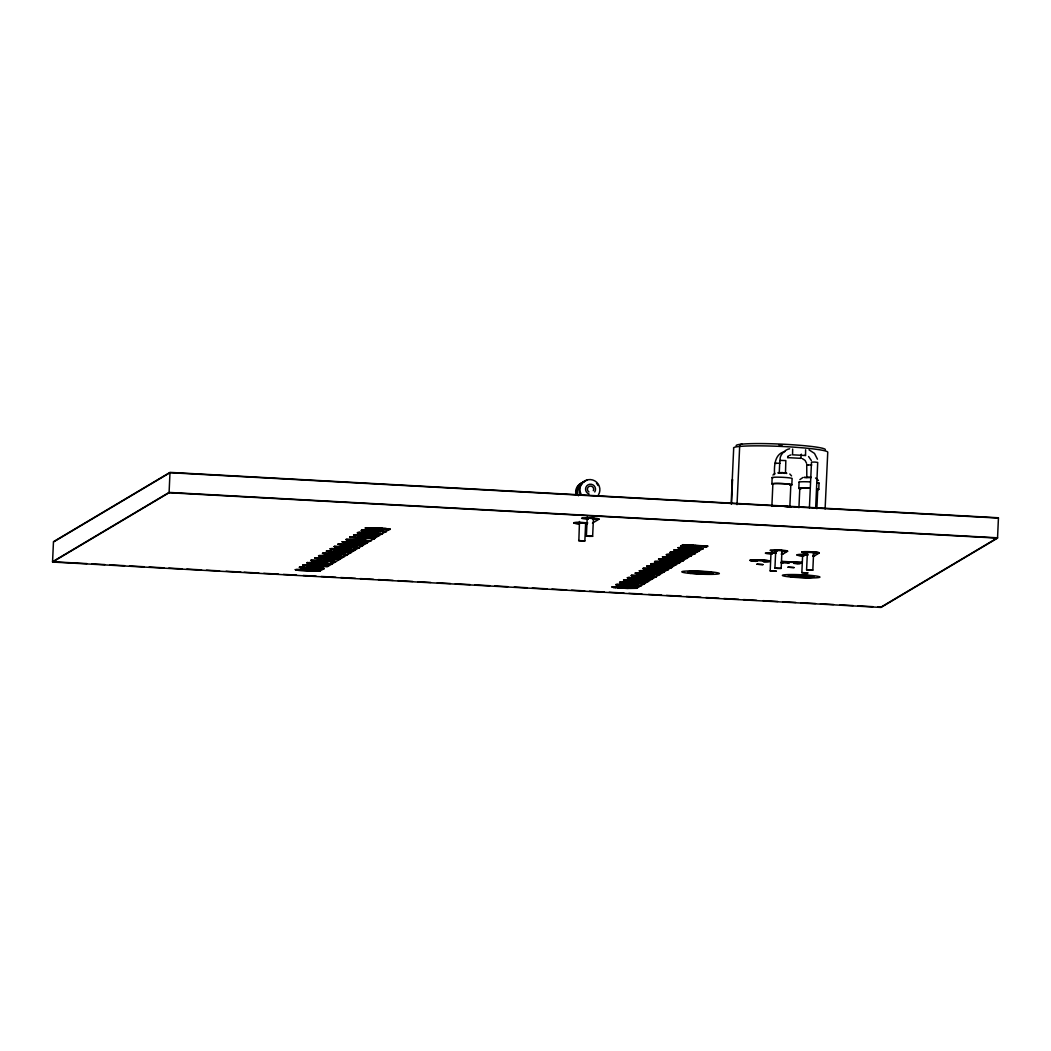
<?xml version="1.0" encoding="UTF-8"?>
<svg xmlns="http://www.w3.org/2000/svg" width="1051" height="1051" viewBox="0 0 1051 1051"><rect width="100%" height="100%" fill="white"/><g stroke="black" fill="none" stroke-linecap="round" stroke-linejoin="round"><path stroke-width="1.5" d="M801.335 454.177L800.783 458.341L787.816 457.632L787.593 456.87M86.944 563.612L52.563 561.733L53.456 542.014L169.986 472.7L998.437 518.09L997.544 537.81L881.014 607.123L877.743 606.939M52.563 561.733L169.093 492.42L169.986 472.7M585.643 523.424L584.855 540.923L578.851 540.713L579.482 521.493M593.5 517.197L592.633 536.299L589.138 536.352L586.392 535.957L587.259 516.856M737.027 504.638L739.668 446.439A2.509 2.181 84.6 0 1 741.967 444.126M771.894 483.788L772.17 477.535M771.868 506.385L772.879 483.841M770.186 570.877L776.413 571.153L770.186 570.943L771 552.931M774.548 474.618C774.114 466.237 774.416 453.73 784.861 451.615M781.97 550.619L781.169 568.394L777.674 568.446L774.929 568.052L775.743 550.277M784.309 473.357L785.491 473.239L785.833 460.588L779.829 460.377L779.251 472.897L781.143 472.792M789.813 507.37L790.838 484.826M791.837 484.879L792.112 478.625A10.063 0.788 2.6 0 0 780.748 477.233A10.063 0.788 2.6 0 0 772.892 477.969M798.799 488.347L799.088 482.094M798.918 507.725L799.798 488.413M801.847 572.611L808.074 572.887L801.847 572.677L802.649 554.849M806.813 477.666L806.734 464.936L811.74 465.002M813.645 552.182L812.83 570.128L809.336 570.181L806.59 569.787L807.418 551.841M809.415 507.791L811.49 462.112L814.985 462.059L817.717 462.453L815.642 508.132M816.863 508.71L817.744 489.385M818.742 489.451L819.031 483.184M731.141 503.863L733.69 448.265A47.15 3.705 2.6 0 1 778.699 446.32A47.15 3.705 2.6 0 1 827.754 452.206L825.101 509.012M732.061 482.251L732.521 479.479L731.575 503.941M788.224 455.871L787.816 457.632M792.651 449.079L792.572 454.807L805.539 455.517L805.618 449.789M772.958 475.065L774.863 473.331M799.864 479.624L803.003 477.456M53.47 541.699L169.999 472.385L998.45 517.775M301.374 567.974L299.377 567.159M314.643 558.199L315.615 557.792M318.768 555.585L335.111 557.306M322.67 553.273L324.667 554.087M330.198 548.937L331.183 548.53M344.124 542.526L342.114 541.699M349.641 537.376L355.172 536.89M361.321 530.427L368.796 530.019L386.361 531.648M310.597 565.32L320.555 565.714L328.845 560.774M331.118 559.421L382.787 528.692L381.749 528.351M592.436 523.122L599.096 519.168M615.939 584.501L619.525 585.486M619.591 582.49L625.122 582.004M643.974 568.946L642.923 568.604L643.908 568.197M650.7 563.98L651.686 563.572M654.602 561.668C657.742 560.144 690.231 562.705 675.924 563.231M658.727 559.053L659.529 559.697M662.629 556.741L663.417 557.372M666.268 554.718L667.254 554.311M670.157 552.406L672.325 551.933M680.956 545.942L682.808 544.694L707.743 546.06L705.904 547.151M689.929 545.522L699.414 546.034L629.391 587.68L619.289 587.128M640.742 585.854L621.351 585.46M656.31 576.605L654.142 577.078M671.865 567.343L664.39 567.763L646.825 566.134M675.754 565.031L670.223 565.517M687.42 558.094L664.639 557.398M691.322 555.782L683.846 556.045M702.988 548.845L681.771 548.307M782.667 554.219L787.633 551.263M781.313 561.93L800.415 562.285M789.616 448.79C784.703 449.421 778.476 456.344 780.459 460.588M789.419 455.464L790.956 454.925M806.17 477.456L811.175 477.522M586.392 535.957L592.633 536.299M578.615 540.582L584.855 540.923M774.929 568.052L781.169 568.394M806.59 569.787L812.83 570.128M368.796 530.61L378.899 531.005L368.809 530.453M382.787 528.692L379.096 529.021M368.599 532.594L364.907 532.923L367.456 533.435M371.121 535.629L362.07 535.419M363.528 538.27L367.088 537.784M346.081 544.208L345.451 544.484L347.999 544.996M355.566 544.891L351.862 545.219M337.673 549.121L347.776 549.673M347.145 549.791L347.776 549.515L345.24 549.003M343.887 551.828L334.835 551.617M326.007 556.058L335.059 556.268M339.999 554.14L336.307 554.468M332.221 558.764L322.118 558.212M328.332 561.076L318.23 560.525M310.452 565.307L320.542 565.872L310.452 565.162M306.603 567.632L316.706 568.026L309.152 567.987M316.088 568.302L307.234 567.501M312.817 570.338L303.765 570.128M586.011 518.498L587.575 518.038M594.748 518.682L593.053 518.997M699.414 546.034L693.739 546.126M681.521 550.264L683.452 549.936M695.526 548.346L685.423 547.794M691.624 550.671L687.932 550.987M683.216 555.572L679.419 554.81M678.92 557.266L679.958 557.766L678.04 557.936M676.069 559.92L665.979 559.368M666.36 564.886L668.147 564.387M667.661 564.821L663.864 563.901M664.403 566.857L654.3 566.305M646.523 571.087L648.441 570.759M660.514 569.169L650.556 568.788M652.106 574.082L648.296 573.307M774.416 550.448L782.364 550.632M648.835 576.119L638.745 575.567M644.946 578.431L641.255 578.759M623.177 584.973L625.095 584.632M636.538 583.331L634.633 582.543M754.96 560.406L765.062 560.958L763.144 561.142M633.28 585.368L623.177 584.816M814.394 552.773L806.078 552.182L809.323 551.88M782.049 561.352L801.979 562.6M796.224 562.521L794.306 562.85M800.31 563.441L796.803 563.494M365.446 527.97L383.628 528.456M361.557 530.295L362.293 530.177M357.668 532.607L361.15 532.24M354.515 534.657L353.806 535.222M390.013 529.323L381.802 529.389M353.78 534.92L357.248 534.552M390.013 529.481L369.032 528.64M386.124 531.635L382.643 532.003M349.891 537.232L374.695 538.427M346.738 539.281L346.002 539.544L349.576 540.372M382.236 533.947L378.754 534.315M342.1 541.856L350.325 541.633L366.904 543.222M338.961 543.906L337.975 544.313L341.798 544.996M374.458 538.572L349.93 537.376M338.212 544.168L341.693 543.814M374.445 538.729L349.655 537.219M370.569 540.884L352.374 540.411M334.323 546.481L342.534 546.415M370.556 541.042L368.638 541.226M366.681 543.209L345.7 542.526M330.434 548.793L332.366 548.464M366.668 543.354L363.199 543.564M362.792 545.522L343.638 544.983M326.546 551.118L350.311 552.13M322.657 553.43L323.406 553.154M358.89 547.834L353.609 548.175M355.002 550.146L346.791 550.369L330.198 548.78M318.768 555.743L322.25 555.375M355.002 550.304L353.083 550.488M351.113 552.458L332.931 551.985M314.88 558.055L316.811 557.713M351.113 552.616L347.645 552.826M347.224 554.77L326.244 554.1M310.991 560.367L319.202 560.301M347.224 554.928L343.743 555.138M307.838 562.416L306.853 562.824L310.676 563.507M343.335 557.083L336.097 557.358L318.532 555.729M307.102 562.679L331.906 563.888M343.335 557.24L341.404 557.424M339.683 559.408L315.681 558.383M303.2 564.991L306.682 564.637M299.364 567.304L300.113 567.041M331.669 564.032L313.474 563.546M295.476 569.629L303.686 569.55M331.656 564.177L328.188 564.387M327.781 566.344L319.557 566.568L302.977 564.978M323.931 568.814L315.72 568.722M678.171 547.637L685.41 547.518M675.031 549.686L674.046 550.093L675.084 550.435M674.282 549.949L699.099 551.158L695.381 551.657M670.393 552.261L673.875 551.906M666.505 554.573L669.986 554.219M702.738 549.134L680.194 548.136M662.616 556.885L667.91 556.557M658.727 559.211L659.476 558.935M694.961 553.772L693.043 553.943M654.839 561.523L679.642 562.876M691.072 556.084L670.091 555.243M650.95 563.835L654.418 563.467M687.183 558.396L662.38 556.872M647.061 566.147L665.244 566.62M683.295 560.708L664.14 560.012M643.173 568.46L645.091 568.118M639.271 570.772L644.565 570.43M635.382 573.084L636.131 572.821M671.615 567.645L666.334 567.829M631.493 575.396L656.021 576.592M667.727 569.957L665.808 570.141M628.353 577.446L627.368 577.853L651.436 579.167M627.605 577.722L629.536 577.38M663.838 572.269L660.37 572.48M623.716 580.034L630.942 579.916M659.949 574.595L656.481 574.792M619.827 582.346L620.563 582.228M615.952 584.658L617.87 584.317M612.063 586.97L612.786 586.708M648.283 581.531L643.002 581.715M644.394 583.844L640.913 584.054M640.506 586.156L638.574 586.34M786.384 473.489C789.551 472.595 773.063 472.214 779.343 473.252M366.182 527.865L372.671 527.852M359.6 532.266L357.432 532.752L358.47 533.093M385.389 531.74L361.597 530.44M380.317 534.131L381.5 534.053M346.738 539.439L347.92 539.202M342.849 541.751L366.641 543.052M362.043 545.627L344.597 545.035M358.155 547.939L334.087 546.625L352.519 546.967M323.393 553.312L326.138 553.062M319.504 555.624L343.572 557.096M337.529 559.579L338.711 559.513M305.132 564.663L302.964 565.136L306.787 565.819M300.1 567.198L320.345 567.987M325.849 566.673L327.767 566.502L389.987 529.008M296.211 569.511L302.701 569.511M698.114 551.407L693.568 551.63M663.352 556.78L687.144 558.081M659.463 559.093L660.659 558.869M681.376 560.735L683.531 560.564M678.67 562.968L658.425 562.193M674.781 565.293L656.363 564.637M640.02 570.667L664.087 571.98L655.627 572.191M636.118 572.979L638.863 572.729M655.325 576.854L647.85 576.815M616.674 584.54L619.42 584.29M612.786 586.865L631.204 587.509M373.302 528.18L376.376 527.97M586.432 518.248L589.125 518.051M593.066 518.839L594.196 518.787M382.17 528.811L372.698 528.141M378.281 531.123L368.954 530.61M578.654 522.872L586.957 523.306L585.276 523.621M585.289 523.464L586.419 523.411M374.392 533.435L364.907 532.765M361.636 535.117L366.681 535.143M370.504 535.747L365.446 535.721M357.747 537.429L364.684 537.587M353.859 539.741L362.293 540.069M362.713 540.385L353.241 539.702L358.916 539.61M349.97 542.053L358.404 542.382M358.825 542.697L349.352 542.171L353.044 541.843M346.081 544.365L355.553 545.049M354.936 545.009L345.464 544.339M342.192 546.678L349.116 546.848M351.047 547.321L341.72 546.809M347.158 549.634L337.686 548.964M330.513 553.627L339.999 554.297L329.909 553.588M326.625 555.94L333.561 556.097M322.736 558.252L327.781 558.278M318.847 560.564L325.784 560.722M314.958 562.876L318.033 562.679M311.07 565.188L318.006 565.359M686.04 547.834L692.964 547.991M682.152 550.146L691.479 550.658M689.706 551L691.479 550.501M678.263 552.458L681.337 552.261M303.345 569.826L310.268 569.984M674.361 554.77L683.846 555.296L673.744 554.902L677.448 554.573M781.602 550.934L783.153 550.645M781.589 551.092L783.271 550.934L781.051 550.33M671.786 556.872L669.855 557.214L672.404 557.726M670.472 557.096L679.8 557.595M770.212 553.168L776.295 553.312M666.584 559.408L675.911 559.92M813.251 552.826L814.945 552.511L814.026 552.222M801.874 554.915L803.017 554.705M662.695 561.72L667.753 561.589M660.107 563.809L658.333 564.308M658.806 564.032L661.88 563.822M654.918 566.344L661.854 566.502M786.752 561.996L791.797 562.022M651.029 568.657L660.356 569.169M647.14 570.969L654.064 571.14M654.694 571.823L656.612 571.639L654.077 570.982M643.251 573.281L652.737 573.807L642.621 573.399L646.326 573.084M640.663 575.383C634.502 576.171 651.252 577.314 647.797 575.777M639.363 575.593L646.286 575.764M635.474 577.919L636.775 577.695M643.028 578.759L644.946 578.589L636.761 577.853M631.572 580.231L638.509 580.388M627.683 582.543L636.118 582.871M623.795 584.855L628.853 584.724M631.362 585.709L633.136 585.21M619.906 587.167L622.98 586.957M369.413 530.492L378.899 531.162M365.525 532.804L374.852 533.317M366.602 538.059L357.274 537.56M338.304 549.003L343.349 549.029M334.402 551.315L341.339 551.473M763.144 560.984L765.062 560.814L764.024 560.472M794.32 562.692L795.607 562.64M363.475 530.111L386.085 531.478M355.698 534.736L377.532 535.931M347.92 539.36L370.806 540.753M340.143 543.998L361.978 545.193M332.352 548.622L349.589 549.331M324.575 553.246L343.638 554.1M676.2 549.765L699.086 551.315M316.798 557.871L339.407 559.25M691.492 553.969L695.21 553.47L678.618 552.038M668.423 554.403L671.799 554.232M309.02 562.495L331.906 564.045M660.645 559.027L683.531 560.406L662.196 559.001M301.282 567.133L304.645 567.12M652.868 563.651L659.161 563.77M645.091 568.276L651.384 568.394M637.313 572.913L656.363 573.767M629.523 577.538L645.787 578.195M621.745 582.162L644.631 583.699M613.968 586.786L620.261 586.905M579.784 522.82L586.957 523.464M374.603 528.114L380.239 528.338M373.092 533.501L369.348 533.409M359.048 537.363L362.792 537.455M361.426 540.437L353.386 539.872M357.537 542.75L349.352 542.014M693.003 545.311L689.456 545.797M347.369 544.313L355.409 544.878M689.114 547.624L685.567 548.123M343.48 546.625L347.237 546.717M693.607 548.53L686.461 548.136M347.973 547.532L351.665 547.203L350.627 546.862M345.858 549.699L337.831 549.121M679.55 552.406L685.186 552.629M337.489 551.105L333.929 551.591M803.017 554.862L807.956 555.046M331.814 553.562L339.841 554.14M681.928 555.467L673.757 554.744M669.868 557.056L678.04 557.792M667.884 559.342L671.628 559.434M756.878 560.236L762.514 560.459M672.377 560.249L676.069 560.078L673.52 559.408M330.303 558.948L326.546 558.856M663.996 561.654L669.632 561.878M321.921 560.354C311.424 560.433 330.29 562.64 327.295 560.735M316.259 562.824L324.431 563.546L320.739 563.717M666.373 564.729L658.189 563.993M652.329 568.604L659.463 568.985M656.809 569.497L660.37 569.011M314.788 568.197L311.043 568.118M306.419 569.616L302.859 570.102M650.819 573.977L642.634 573.255M630.758 582.333L627.066 582.661L637.024 582.898M635.251 583.239L627.079 582.504M621.207 587.102L629.234 587.68M625.7 588.008L629.378 587.837L624.964 587.036M361.137 532.397L382.196 533.803M376.941 534.289L378.767 534.158M349.471 539.334L370.793 540.897M367.101 541.094L363.331 541.002M673.862 552.064L695.197 553.627M333.903 548.596L337.66 548.688M689.679 553.956L691.492 553.811M351.533 550.356L330.474 548.95M331.84 550.777L326.585 551.42M679.826 560.761L665.112 560.078M339.867 557.293L336.11 557.201M318.348 557.845L333.062 558.528M335.978 559.605L331.236 559.474M330.264 562.049L335.545 561.865L310.754 560.354M646.641 568.249L648.454 568.276M306.682 564.794L308.495 564.65M664.258 570.01L645.183 568.972M324.299 566.542L308.626 565.806M652.592 576.946L648.835 576.868M631.073 577.511L635.816 577.643M646.89 579.403L652.421 578.917L646.772 578.089M619.407 584.448L621.22 584.317M637.037 586.208L632.295 586.064M380.843 531.819L363.58 530.794M362.95 532.423L364.894 532.489M376.954 534.131L359.692 533.107M359.061 534.736L371.962 535.393M371.121 536.378L378.347 536.26L357.366 535.59M693.568 551.486L676.305 550.461M675.675 552.077L677.619 552.143M689.679 553.798L672.417 552.773M361.399 543.393L347.526 542.671M671.786 554.389L687.485 555.256M343.493 543.984L357.366 544.707M674.125 563.047L660.251 562.324M343.887 552.576L345.832 552.642M656.231 563.651L658.176 563.717M327.938 553.246L329.883 553.312M341.943 554.954L339.013 554.836M324.05 555.559L326.979 555.677M656.612 572.243L658.57 572.309M640.663 572.9L643.606 573.018M654.668 574.621L638.982 573.754M326.388 564.216L323.458 564.098M308.495 564.807L311.424 564.926M316.706 568.775L323.905 568.341M639.113 583.87L626.212 583.213M621.22 584.474L634.121 585.131M629.391 588.429L636.617 588.31L702.712 548.675M589.125 518.209L594.603 518.695M779.395 550.212L774.429 550.29L776.65 550.908M685.213 550.093L690.586 550.474M804.567 554.862L806.301 554.928M687.945 550.829L681.534 550.107M673.546 557.043L677.409 557.253M674.295 557.7L676.266 557.779M661.88 563.98L667.24 564.361M664.6 564.715L659.24 564.334M330.448 556.544L336.11 556.452L335.072 556.11M650.201 570.916L652.185 570.995M652.934 571.652L646.667 571.1M638.535 577.866L644.802 578.418M641.268 578.602L635.001 578.037M635.395 580.835L641.057 580.743L640.02 580.402M626.869 584.803L630.731 585.013M629.588 585.538L623.335 584.973M781.668 472.648L782.982 472.7M375.01 534.066L364.053 533.474M357.117 537.114L374.695 538.585M687.735 553.732L676.778 553.128M673.73 554.455L684.687 555.059M669.842 556.78L686.382 557.91M351.665 547.952L334.1 546.467M668.291 565.293L657.335 564.702M333.771 551L334.757 551.039M664.39 567.606L649.071 566.647M646.51 570.654L664.074 572.138M328.332 561.825L314.577 561.037M644.946 579.18L627.368 577.695M640.072 581.439L641.057 581.492M627.053 582.228L628.038 582.267M306.603 567.185L318.519 567.842M169.093 492.42L997.544 537.81M373.67 527.747L386.426 528.653M682.795 544.838L707.73 546.205L705.891 547.308L680.969 545.784M686.395 547.413L699.151 548.307M696.366 548.11L681.652 547.269L678.21 547.939M365.893 532.384L382.472 533.961M690.638 551.525L674.059 549.936M370.123 536.483L355.79 535.419M682.848 556.15L668.528 555.086M789.183 563.244L780.998 562.561M793.755 563.336C795.489 563.796 802.123 564.295 801.348 562.232M362.345 541.12L351.415 540.359M659.161 563.612L670.104 564.374M338.658 548.569L355.238 550.159M651.384 568.236L662.327 568.998M342.889 552.681L327.36 551.447M330.881 553.207L347.461 554.783M645.656 571.639L655.627 572.348M647.85 576.973L633.517 575.909M631.94 579.797L647.482 581.045M311.424 564.768L321.396 565.477M624.163 584.435L640.742 586.011M315.72 568.88L302.964 567.974M303.7 569.392L313.658 570.102M628.393 588.547L615.636 587.64M91.857 563.888L104.955 564.597M109.869 564.873L124.609 565.674M129.509 565.95L144.25 566.752M149.163 567.028L163.903 567.829M168.804 568.105L181.902 568.814M186.815 569.09L201.556 569.892M206.469 570.168L219.567 570.877M226.11 571.245L240.85 572.046M244.121 572.23L258.861 573.031M263.775 573.307L278.502 574.109M283.415 574.385L296.513 575.094M303.069 575.462L316.167 576.171M321.067 576.447L335.808 577.249M340.721 577.524L355.461 578.326M360.362 578.602L373.46 579.311M378.373 579.587L393.113 580.388M398.027 580.664L412.754 581.466M417.667 581.742L430.765 582.451M437.321 582.806L450.419 583.528M455.333 583.804L470.06 584.606M474.973 584.881L489.713 585.683M494.627 585.946L507.725 586.668M514.267 587.023L527.366 587.745M532.279 588.021L547.019 588.823M551.92 589.085L566.66 589.9M571.573 590.163L584.671 590.885M589.585 591.148L604.312 591.963M609.225 592.225L623.966 593.04M628.879 593.303L641.977 594.025M648.52 594.38L661.618 595.102M666.531 595.365L681.271 596.18M686.185 596.442L700.912 597.257M705.825 597.52L718.923 598.242M723.837 598.505L738.577 599.32M743.477 599.582L756.575 600.305M763.131 600.66L777.871 601.474M782.772 601.737L795.87 602.459M800.783 602.722L815.523 603.537M820.437 603.799L833.535 604.522M840.077 604.877L853.176 605.599M858.089 605.862L872.829 606.677M371.818 528.995L367.469 528.482M669.145 564.151L674.703 564.847M352.519 546.809L353.478 547.019M666.216 566.686L646.812 566.292L647.863 566.634M661.355 568.775L667.963 569.813M344.741 551.433L351.073 552.3M645.656 571.797L641.294 571.284M653.577 573.412L659.148 574.109M329.029 554.455L322.421 553.417M336.964 556.058L343.572 556.938M637.878 576.421L631.27 575.383M645.8 578.037L652.408 579.075M321.251 559.079L314.919 558.212M329.186 560.682L334.743 561.379M630.088 581.058L624.53 580.362M638.023 582.661L644.631 583.541L625.24 583.147M312.515 563.494L313.474 563.704M321.396 565.32L328.004 566.358M622.31 585.683L615.702 584.645M630.245 587.286L633.03 587.64M305.749 568.328L300.179 567.632M617.462 587.785L636.853 588.166L634.607 587.654M313.671 569.944L314.63 570.154M811.162 477.351L804.291 477.351L805.329 477.693M590.859 518.274L593.828 518.537M811.057 552.103L812.699 552.222M694.974 545.548L699.401 546.192L690.349 545.824M776.295 553.154L769.674 553.273L771.894 553.732M377.125 528.784L372.842 528.298M685.961 550.763L681.679 550.277M683.308 552.327L687.735 553.141L677.645 552.432M370.569 532.831L372.461 532.962M783.087 562.902L780.998 562.719M361.557 538.033L358.168 537.731M670.407 560.012L666.124 559.526M355.015 542.08L356.893 542.224M644.408 575.475L648.69 576.106M334.336 554.232L330.947 553.93M639.284 578.523L635.894 578.221M318.768 563.494L314.485 563.008M623.716 587.772L619.446 587.299M697.338 548.018L701.937 548.648M384.613 528.351L389.212 528.995M675.806 553.233L670.433 552.419M685.672 554.954L691.033 555.769M363.068 533.566L357.432 532.594M372.934 535.301L374.76 535.432M664.14 560.17L660.751 559.71M351.402 540.516L345.766 539.531M651.751 564.164L656.35 564.794M666.216 566.528L668.029 566.817M343.624 545.141L337.988 544.155M353.491 546.862L355.304 547.164M644.683 571.744L640.085 571.1M331.958 552.077L326.309 551.105M644.697 580.704L629.01 579.692L623.755 580.336M627.302 580.704L641.044 581.65L648.257 581.072M334.034 558.436L339.683 559.25M625.24 583.305L619.867 582.49M331.971 561.05L310.741 560.511L313.001 561.024M635.093 585.039L640.479 585.696M312.502 563.651L306.866 562.666M322.368 565.372L328.017 566.2M314.643 569.997L320.279 570.982M780.078 463.268L775.073 463.202L776.295 463.491M783.547 472.897L785.491 473.239M662.314 560.025L658.491 559.198M656.862 562.022L658.425 562.351M671.931 564.348L675.478 565.031M652.96 564.492L654.537 564.663M668.042 566.66L671.589 567.343M664.153 568.985C678.985 570.614 645.353 570.233 642.936 568.446M345.687 542.684L342.915 542.185M359.206 544.694L363.015 545.535M637.405 573.596L654.668 574.779L659.923 574.122M355.317 547.006L359.127 547.847M351.428 549.318L355.251 550.001M623.414 583.174L619.591 582.333M633.03 587.483L636.853 588.324M615.636 587.798L612.851 587.299M320.358 567.829L323.13 568.328M316.469 570.141C330.934 571.862 297.525 571.416 295.239 569.603M586.8 518.498L588.126 518.642M588.113 518.8L585.893 518.196M806.997 552.327L808.311 552.642M776.663 550.75L774.561 550.435M802.255 555.151L803.568 555.309M803.555 555.467L801.335 554.862M771.907 553.575L769.674 553.128M691.847 546.152L689.311 545.482M692.977 547.834L694.475 548.162M793.689 562.009L796.224 562.666M788.684 562.469L786.135 561.957M788.67 562.627L786.122 562.114L796.08 562.508M756.011 560.59L757.508 560.761M757.508 560.919L755.117 560.419M380.252 528.18L382.787 528.85M669.632 561.72L672.167 562.39L662.235 561.838M663.128 562.022L672.18 562.232L671.142 561.891M663.352 566.673L654.3 566.463L664.258 566.699M368.573 535.117L371.108 535.787M363.554 535.747L361.019 535.077M652.947 569.287L650.411 568.617M364.684 537.429L366.182 537.757M360.795 539.741L363.331 540.411M349.129 546.691L351.665 547.361M344.111 547.321L341.575 546.651M632.006 580.533L641.057 580.901L631.099 580.507M633.503 580.861L630.968 580.191M341.352 551.315L343.743 551.828M630.731 584.855L632.229 585.184M328.556 556.57L326.02 555.9M329.672 558.252L332.063 558.764M331.17 558.58L322.118 558.37L324.654 558.882M325.784 560.577L328.175 561.076M321.895 562.889L324.444 563.402L314.341 562.837M307.654 567.816L309.152 568.144M310.281 569.826L312.673 570.325M807.956 465.225L806.734 464.936M771.421 550.882L772.472 551.039M700.728 548.32L702.699 548.832M678.985 547.965L680.194 548.294M689.062 555.256L691.308 555.94M667.319 554.902L668.515 555.243M656.849 562.18L654.878 561.668M669.618 566.831L671.865 567.501M388.003 528.653L390.249 529.336M367.456 528.64L365.485 528.127M657.939 573.767L660.186 574.45M376.337 535.603L378.583 536.273M637.405 573.754L635.421 573.242M354.581 535.248L355.79 535.576M646.273 580.717L648.52 581.387M625.726 580.691L623.479 580.021M356.88 547.164L359.14 547.689M614.06 587.627L611.813 586.957M345.214 554.113L347.461 554.626M333.548 561.05L335.519 561.562M321.921 567.987L324.168 568.67L319.307 571.232L295.515 569.773M806.222 552.169L806.997 552.484M578.247 522.964L579.022 523.122L578.116 522.82M694.475 548.005L695.368 548.346M686.697 552.642L687.735 552.984L677.79 552.59M663.365 566.515L664.245 566.857M655.574 571.153L656.625 571.494L646.523 570.929M373.972 532.975L374.997 533.474M632.242 585.026L633.122 585.368M370.964 535.629L361.163 535.393M366.195 537.6L367.219 538.099M358.404 542.237L359.297 542.566M342.849 551.486L343.887 551.985L333.798 551.276M326.165 556.058L335.952 556.452M319.517 565.372L320.555 565.714M306.761 567.632L307.641 567.974M311.779 569.997L312.817 570.496L302.727 569.787M678.972 548.123L677.948 547.624M671.195 552.747L670.157 552.248M666.544 554.731L667.306 555.059M655.64 562.009L654.602 561.51M650.989 563.98L651.751 564.321M639.323 570.929L640.072 571.258M636.183 573.57L635.159 573.071M632.295 575.882L631.257 575.541L638.732 575.133L656.297 576.763M366.247 528.456L365.209 527.957M362.359 530.781L361.321 530.282M354.581 535.406L353.543 534.906M815.537 478.021L818.453 480.452M809.034 449.854L814.486 453.415L817.442 459.195M802.386 458.643L805.092 460.404L806.603 463.346M805.447 455.464L805.302 454.755M800.691 458.289L800.56 457.579M808.574 456.489L811.346 460.522M789.8 474.001L791.548 475.893M575.895 494.206A10.063 9.958 59.3 0 1 583.502 482.317M576.657 493.747A10.063 9.958 59.3 0 1 584.264 481.87M578.431 495.757A9.052 8.96 59.3 0 1 582.28 483.631M580.297 494.574A10.063 9.958 59.3 0 1 587.023 480.228M596.534 483.342A10.063 9.958 59.3 0 1 598.032 485.509M581.072 494.115A10.063 9.958 59.3 0 1 590.386 479.571A10.063 9.958 59.3 0 1 598.334 495.06M589.033 493.983A5.032 4.979 59.3 0 1 585.933 487.257A5.032 4.979 59.3 0 1 592.856 484.8A5.032 4.979 59.3 0 1 594.748 491.96M588.954 491.907A3.14 3.114 59.3 0 1 587.824 487.651A3.14 3.114 59.3 0 1 592.015 486.482A3.14 3.114 59.3 0 1 593.316 490.672M817.1 488.991A9.052 0.709 2.6 0 1 817.153 489.543M800.442 488.807A9.052 0.709 2.6 0 1 809.874 488.242A10.063 0.788 2.6 0 0 800.021 488.111A10.063 0.788 2.6 0 0 800.849 489.03M816.693 488.768A10.063 0.788 2.6 0 1 816.798 489.74M816.969 482.514A10.063 0.788 2.6 0 1 818.374 483.355M799.102 482.304A10.063 0.788 2.6 0 1 810.282 481.91M772.813 506.043A10.063 0.788 2.6 0 1 779.435 506.03M784.598 506.306A10.063 0.788 2.6 0 1 790.786 507.213M784.23 506.372A9.052 0.709 2.6 0 1 789.787 507.173M772.905 484.038A9.052 0.709 2.6 0 1 782.969 483.683A9.052 0.709 2.6 0 1 790.247 484.984M772.616 484.235A10.063 0.788 2.6 0 1 783.087 483.605A10.063 0.788 2.6 0 1 789.879 485.181M736.304 445.86A44.628 3.508 2.6 0 1 778.922 444.021A44.628 3.508 2.6 0 1 825.35 449.592M778.909 444.941A33.001 2.588 2.6 0 1 782.207 445.085M813.211 576.881A12.573 0.985 2.6 0 1 798.681 576.933A12.573 0.985 2.6 0 1 788.631 575.396M789.564 575.16A12.573 0.985 2.6 0 1 802.622 575.173M806.078 575.396A12.573 0.985 2.6 0 1 813.067 576.316M587.233 524.015A8.802 0.696 2.6 0 1 585.696 524.015M578.97 523.7A8.802 0.696 2.6 0 1 574.884 522.531A8.802 0.696 2.6 0 1 587.588 522.886M588.389 519.181A8.802 0.696 2.6 0 1 582.806 517.893A8.802 0.696 2.6 0 1 597.06 518.458A8.802 0.696 2.6 0 1 593.473 519.378M813.185 555.217A8.802 0.696 2.6 0 1 812.948 555.979M803.831 555.848A8.802 0.696 2.6 0 1 797.183 554.718A8.802 0.696 2.6 0 1 807.68 554.665M781.524 553.483A8.802 0.696 2.6 0 1 781.287 554.245M772.17 554.113A8.802 0.696 2.6 0 1 765.522 552.984A8.802 0.696 2.6 0 1 776.019 552.931M776.925 551.289A8.802 0.696 2.6 0 1 771.342 550.001A8.802 0.696 2.6 0 1 785.596 550.553A8.802 0.696 2.6 0 1 782.01 551.486M806.945 552.905A8.802 0.696 2.6 0 1 803.66 551.683A8.802 0.696 2.6 0 1 817.612 552.34A8.802 0.696 2.6 0 1 813.671 553.22M755.945 561.221A10.063 0.788 2.6 0 1 752.188 559.841A10.063 0.788 2.6 0 1 768.123 560.59A10.063 0.788 2.6 0 1 763.63 561.589M812.935 556.137A8.802 0.696 2.6 0 0 814.328 555.953L819.294 552.997A8.802 0.696 2.6 0 0 811.858 551.959A8.802 0.696 2.6 0 0 802.071 552.011A8.802 0.696 2.6 0 0 806.945 553.062M803.831 556.005A8.802 0.696 2.6 0 1 797.17 554.875A8.802 0.696 2.6 0 1 807.667 554.823M813.172 555.375A8.802 0.696 2.6 0 1 814.538 555.821M819.084 553.128A8.802 0.696 2.6 0 1 813.671 553.378M587.233 524.173A8.802 0.696 2.6 0 1 585.696 524.173M578.97 523.845A8.802 0.696 2.6 0 1 574.871 522.689A8.802 0.696 2.6 0 1 587.588 523.043M755.932 561.379A10.063 0.788 2.6 0 1 752.188 559.999A10.063 0.788 2.6 0 1 768.123 560.748A10.063 0.788 2.6 0 1 763.63 561.746M169.08 492.735L52.55 562.049L881.001 607.439L997.53 538.125L169.08 492.735M756.93 564.216L762.96 564.61L756.93 564.216M788.04 567.185L794.07 567.579L788.04 567.185M692.951 572.953A12.573 0.985 2.6 0 0 712.985 573.189A12.573 0.985 2.6 0 0 695.604 571.376A12.573 0.985 2.6 0 0 692.951 572.953M790.969 577.025A18.852 1.485 2.6 0 0 819.911 577.144A18.852 1.485 2.6 0 0 792.388 574.529A18.852 1.485 2.6 0 0 790.969 577.025M793.531 576.684A12.573 0.985 2.6 0 0 813.553 576.92A12.573 0.985 2.6 0 0 796.185 575.107A12.573 0.985 2.6 0 0 793.531 576.684M690.389 573.452A18.852 1.485 2.6 0 0 719.331 573.57A18.852 1.485 2.6 0 0 691.808 570.956A18.852 1.485 2.6 0 0 690.389 573.452M793.518 576.841A12.573 0.985 2.6 0 0 813.553 577.078A12.573 0.985 2.6 0 0 796.172 575.265A12.573 0.985 2.6 0 0 793.518 576.841M692.937 573.268A12.573 0.985 2.6 0 0 712.959 573.504A12.573 0.985 2.6 0 0 695.591 571.691A12.573 0.985 2.6 0 0 692.937 573.268"/></g></svg>
